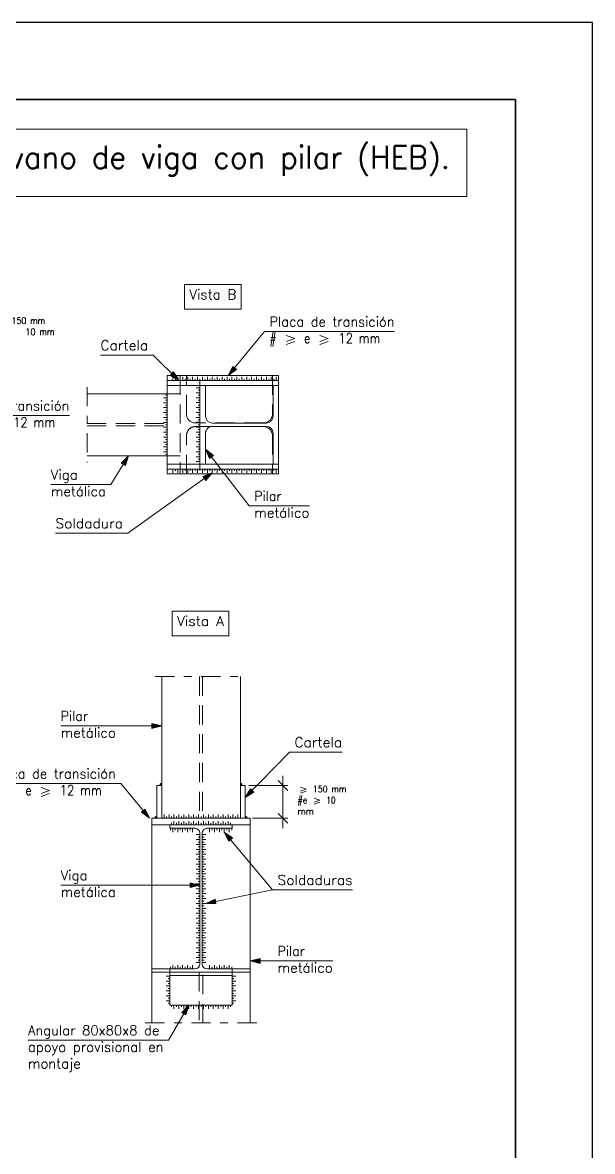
# Model space of a CAD drawing. Header units: inches. Extents: x 72863 to 72995, y 49095 to 49225.
# Drawn here: x 72897.29 to 72904.71, y 49110.05 to 49124.75 of the extents above; entities that cross this region are included whole.
import ezdxf
from ezdxf.enums import TextEntityAlignment as Align

# ---------------------------------------------------------------- set-up
doc = ezdxf.new("R2010")
doc.units = ezdxf.units.IN
doc.linetypes.add('DASHDOT', pattern=[0.5, 0.25, -0.125, 0, -0.125])
doc.linetypes.add('DASHED', pattern=[0.375, 0.25, -0.125])
doc.layers.get('0').update_dxf_attribs({"lineweight": 15})
for name, color, linetype, lineweight in [('0-CYPE0', 1, 'Continuous', 9), ('0-CYPE1', 2, 'Continuous', 9), ('0-CYPE2', 4, 'Continuous', 9), ('CYPECABECERA', 2, 'Continuous', 18)]:
    doc.layers.add(name, color=color, linetype=linetype, lineweight=lineweight)
doc.layers.add('VG', color=7, linetype='Continuous')
doc.styles.add('CYPETXT', font='romans__.ttf', dxfattribs={"height": 0.2})

# ---------------------------------------------------------------- blocks, each defined once
blk = doc.blocks.new('PLANTILLA')
at = {"layer": 'VG'}
for p, q in [((72904.71, 49224.711), (72862.71, 49224.711)), ((72904.71, 49195.011), (72904.71, 49224.711)), ((72864.71, 49223.711), (72903.71, 49223.711)), ((72903.71, 49223.711), (72903.71, 49196.011))]:
    blk.add_line(p, q, dxfattribs=at)
blk.add_lwpolyline([(72903.71, 49199.561), (72903.71, 49223.711), (72864.71, 49223.711), (72864.71, 49196.011), (72885.71, 49196.011), (72885.71, 49199.611)], dxfattribs=at)

msp = doc.modelspace()

# ---------------------------------------------------------------- hatches: boundary and pattern name
at = {"layer": '0-CYPE1'}
h = msp.add_hatch(color=256, dxfattribs=at)
edge = h.paths.add_edge_path()
edge.add_line((72899.1024, 49114.8182), (72899.1024, 49114.8452))
edge.add_arc((72899.1024, 49114.8182), 0.027, 90.00448, 180.00457)
edge.add_line((72899.0754, 49114.8182), (72899.1024, 49114.8182))
h = msp.add_hatch(color=256, dxfattribs=at)
edge = h.paths.add_edge_path()
edge.add_line((72900.1264, 49114.8182), (72900.1534, 49114.8182))
edge.add_arc((72900.1264, 49114.8182), 0.027, 359.99996, 450.00004)
edge.add_line((72900.1264, 49114.8452), (72900.1264, 49114.8182))
h = msp.add_hatch(color=256, dxfattribs=at)
edge = h.paths.add_edge_path()
edge.add_line((72899.0384, 49114.3916), (72899.0384, 49114.4186))
edge.add_arc((72899.0384, 49114.3916), 0.027, 90.00448, 180.00457)
edge.add_line((72899.0114, 49114.3916), (72899.0384, 49114.3916))
h = msp.add_hatch(color=256, dxfattribs=at)
edge = h.paths.add_edge_path()
edge.add_line((72900.1904, 49114.3916), (72900.2174, 49114.3916))
edge.add_arc((72900.1904, 49114.3916), 0.027, 359.99996, 450.00004)
edge.add_line((72900.1904, 49114.4186), (72900.1904, 49114.3916))
at = {"layer": '0-CYPE2'}
for points in [[(72899.2128, 49120.1576), (72899.3264, 49120.0905), (72899.2577, 49120.2032)], [(72900.0268, 49120.2735), (72899.9699, 49120.1545), (72900.0761, 49120.2327)], [(72899.7767, 49119.1146), (72899.6731, 49119.1964), (72899.726, 49119.0755)], [(72898.6297, 49118.9833), (72898.6693, 49119.1092), (72898.5751, 49119.0168)], [(72899.6754, 49118.7899), (72899.7608, 49118.8905), (72899.6381, 49118.8419)], [(72898.9744, 49115.5623), (72899.1024, 49115.5943), (72898.9744, 49115.6263)], [(72900.2568, 49114.7753), (72900.1904, 49114.6613), (72900.3027, 49114.7307)], [(72898.8384, 49114.4698), (72898.9446, 49114.3916), (72898.8877, 49114.5106)], [(72900.0242, 49114.1349), (72899.9176, 49114.2126), (72899.9751, 49114.0939)], [(72899.4713, 49113.4883), (72899.5993, 49113.5203), (72899.4713, 49113.5523)], [(72899.7966, 49113.3392), (72899.6776, 49113.2822), (72899.8094, 49113.2765)], [(72900.3824, 49112.5667), (72900.2544, 49112.5347), (72900.3824, 49112.5027)], [(72899.418, 49111.8328), (72899.4544, 49111.9596), (72899.3626, 49111.8648)]]:
    msp.add_hatch(color=256, dxfattribs=at).paths.add_polyline_path(points)

# ---------------------------------------------------------------- linework, layer by layer
at = {"layer": '0-CYPE0', "linetype": 'DASHED'}
for p, q in [((72899.3446, 49120.1545), (72899.3446, 49118.8745)), ((72899.4256, 49119.6532), (72899.4256, 49120.1545)), ((72900.5435, 49120.1545), (72900.5435, 49119.6532)), ((72899.1739, 49119.9198), (72899.3446, 49119.9198)), ((72898.13, 49119.5296), (72899.1739, 49119.5296)), ((72898.13, 49119.4993), (72899.1739, 49119.4993)), ((72900.4283, 49119.538), (72899.5408, 49119.538)), ((72899.5408, 49119.491), (72900.4283, 49119.491)), ((72899.4256, 49118.8745), (72899.4256, 49119.3758)), ((72900.5435, 49119.3758), (72900.5435, 49118.8745)), ((72899.1739, 49119.1092), (72899.3446, 49119.1092)), ((72899.5931, 49116.2373), (72899.5931, 49114.3916)), ((72899.6358, 49116.2373), (72899.6358, 49114.3916)), ((72899.2091, 49112.4319), (72898.9744, 49112.4319)), ((72900.0198, 49112.4319), (72900.2544, 49112.4319)), ((72899.2091, 49112.3862), (72898.9744, 49112.3862)), ((72899.591, 49112.3862), (72899.591, 49111.7268)), ((72899.6379, 49111.7268), (72899.6379, 49112.3862)), ((72900.0198, 49112.3862), (72900.2544, 49112.3862))]:
    msp.add_line(p, q, dxfattribs=at)
for centre, start, end in [((72899.5408, 49119.6532), 180.00002, 270), ((72900.4283, 49119.6532), 270, 359.99998), ((72899.5408, 49119.3758), 89.99998, 180.00002), ((72900.4283, 49119.3758), 0, 89.99998)]:
    msp.add_arc(centre, 0.1152, start, end, dxfattribs=at)
at = {"layer": '0-CYPE1'}
for p, q in [((72900.4413, 49120.73), (72899.9699, 49120.1545)), ((72900.4413, 49120.73), (72902.1335, 49120.73)), ((72900.7223, 49120.6772), (72900.8337, 49120.6388)), ((72900.7223, 49120.6004), (72900.8337, 49120.6388)), ((72901.1601, 49120.6772), (72901.2714, 49120.6388)), ((72901.1601, 49120.6004), (72901.2714, 49120.6388)), ((72900.7223, 49120.562), (72900.8337, 49120.6004)), ((72901.1601, 49120.562), (72901.2714, 49120.6004)), ((72898.3057, 49120.4224), (72898.9899, 49120.4224)), ((72898.9899, 49120.4224), (72899.3264, 49120.0905)), ((72899.2488, 49120.1385), (72899.2488, 49120.0905)), ((72899.2808, 49120.1145), (72899.2808, 49120.0905)), ((72899.3128, 49120.1385), (72899.3128, 49120.0905)), ((72899.3448, 49120.1145), (72899.3448, 49120.0905)), ((72899.3768, 49120.1385), (72899.3768, 49120.0905)), ((72899.4088, 49120.1145), (72899.4088, 49120.0905)), ((72899.4408, 49120.1385), (72899.4408, 49120.0905)), ((72899.4728, 49120.1145), (72899.4728, 49120.0905)), ((72899.5048, 49120.1385), (72899.5048, 49120.0905)), ((72899.5368, 49120.1145), (72899.5368, 49120.0905)), ((72899.5688, 49120.1385), (72899.5688, 49120.0905)), ((72899.6008, 49120.1145), (72899.6008, 49120.0905)), ((72899.6328, 49120.1385), (72899.6328, 49120.0905)), ((72899.6648, 49120.1145), (72899.6648, 49120.0905)), ((72899.6968, 49120.1385), (72899.6968, 49120.0905)), ((72899.7288, 49120.1145), (72899.7288, 49120.0905)), ((72899.7608, 49120.1385), (72899.7608, 49120.0905)), ((72899.7928, 49120.1145), (72899.7928, 49120.0905)), ((72899.8248, 49120.1385), (72899.8248, 49120.0905)), ((72899.8568, 49120.1145), (72899.8568, 49120.0905)), ((72899.8888, 49120.1385), (72899.8888, 49120.0905)), ((72899.9208, 49120.1145), (72899.9208, 49120.0905)), ((72899.9528, 49120.1385), (72899.9528, 49120.0905)), ((72899.9848, 49120.1145), (72899.9848, 49120.0905)), ((72900.0168, 49120.1385), (72900.0168, 49120.0905)), ((72900.0488, 49120.1145), (72900.0488, 49120.0905)), ((72900.0808, 49120.1385), (72900.0808, 49120.0905)), ((72900.1128, 49120.1145), (72900.1128, 49120.0905)), ((72900.1448, 49120.1385), (72900.1448, 49120.0905)), ((72900.1768, 49120.1145), (72900.1768, 49120.0905)), ((72900.2088, 49120.1385), (72900.2088, 49120.0905)), ((72900.2408, 49120.1145), (72900.2408, 49120.0905)), ((72900.2728, 49120.1385), (72900.2728, 49120.0905)), ((72900.3048, 49120.1145), (72900.3048, 49120.0905)), ((72900.3368, 49120.1385), (72900.3368, 49120.0905)), ((72900.3688, 49120.1145), (72900.3688, 49120.0905)), ((72900.4008, 49120.1385), (72900.4008, 49120.0905)), ((72900.4328, 49120.1145), (72900.4328, 49120.0905)), ((72900.4648, 49120.1385), (72900.4648, 49120.0905)), ((72900.4968, 49120.1145), (72900.4968, 49120.0905)), ((72900.5288, 49120.1385), (72900.5288, 49120.0905)), ((72900.5608, 49120.1145), (72900.5608, 49120.0905)), ((72900.5928, 49120.1385), (72900.5928, 49120.0905)), ((72899.1499, 49119.8985), (72899.1739, 49119.8985)), ((72899.5526, 49119.9955), (72899.6006, 49119.9955)), ((72899.5526, 49119.9315), (72899.6006, 49119.9315)), ((72899.5766, 49119.9635), (72899.6006, 49119.9635)), ((72899.5766, 49119.8995), (72899.6006, 49119.8995)), ((72899.1259, 49119.8665), (72899.1739, 49119.8665)), ((72899.1259, 49119.8025), (72899.1739, 49119.8025)), ((72899.1499, 49119.8345), (72899.1739, 49119.8345)), ((72899.1499, 49119.7705), (72899.1739, 49119.7705)), ((72899.5526, 49119.8675), (72899.6006, 49119.8675)), ((72899.5526, 49119.8035), (72899.6006, 49119.8035)), ((72899.5766, 49119.8355), (72899.6006, 49119.8355)), ((72899.5766, 49119.7715), (72899.6006, 49119.7715)), ((72896.208, 49119.635), (72897.9002, 49119.635)), ((72899.1259, 49119.7385), (72899.1739, 49119.7385)), ((72899.1259, 49119.6745), (72899.1739, 49119.6745)), ((72899.1259, 49119.6105), (72899.1739, 49119.6105)), ((72899.1499, 49119.7065), (72899.1739, 49119.7065)), ((72899.1499, 49119.6425), (72899.1739, 49119.6425)), ((72899.5526, 49119.7395), (72899.6006, 49119.7395)), ((72899.5526, 49119.6755), (72899.6006, 49119.6755)), ((72899.5526, 49119.6115), (72899.6006, 49119.6115)), ((72899.5766, 49119.7075), (72899.6006, 49119.7075)), ((72899.5766, 49119.6435), (72899.6006, 49119.6435)), ((72899.1259, 49119.5465), (72899.1739, 49119.5465)), ((72899.1259, 49119.4825), (72899.1739, 49119.4825)), ((72899.1499, 49119.5785), (72899.1739, 49119.5785)), ((72899.1499, 49119.5145), (72899.1739, 49119.5145)), ((72899.5526, 49119.5475), (72899.6006, 49119.5475)), ((72899.5526, 49119.4835), (72899.6006, 49119.4835)), ((72899.5766, 49119.5795), (72899.6006, 49119.5795)), ((72899.5766, 49119.5155), (72899.6006, 49119.5155)), ((72899.1259, 49119.4185), (72899.1739, 49119.4185)), ((72899.1259, 49119.3545), (72899.1739, 49119.3545)), ((72899.1499, 49119.4505), (72899.1739, 49119.4505)), ((72899.1499, 49119.3865), (72899.1739, 49119.3865)), ((72899.1499, 49119.3225), (72899.1739, 49119.3225)), ((72899.5526, 49119.4195), (72899.6006, 49119.4195)), ((72899.5526, 49119.3555), (72899.6006, 49119.3555)), ((72899.5766, 49119.4515), (72899.6006, 49119.4515)), ((72899.5766, 49119.3875), (72899.6006, 49119.3875)), ((72899.5766, 49119.3235), (72899.6006, 49119.3235)), ((72899.1259, 49119.2905), (72899.1739, 49119.2905)), ((72899.1259, 49119.2265), (72899.1739, 49119.2265)), ((72899.1259, 49119.1625), (72899.1739, 49119.1625)), ((72899.1499, 49119.2585), (72899.1739, 49119.2585)), ((72899.1499, 49119.1945), (72899.1739, 49119.1945)), ((72899.5526, 49119.2915), (72899.6006, 49119.2915)), ((72899.5526, 49119.2275), (72899.6006, 49119.2275)), ((72899.5526, 49119.1635), (72899.6006, 49119.1635)), ((72899.5766, 49119.2595), (72899.6006, 49119.2595)), ((72899.5766, 49119.1955), (72899.6006, 49119.1955)), ((72899.6731, 49119.1964), (72900.2431, 49118.4586)), ((72898.6693, 49119.1092), (72898.441, 49118.7366)), ((72899.1499, 49119.1305), (72899.1739, 49119.1305)), ((72899.5526, 49119.0995), (72899.6006, 49119.0995)), ((72899.5526, 49119.0355), (72899.6006, 49119.0355)), ((72899.5766, 49119.1315), (72899.6006, 49119.1315)), ((72899.5766, 49119.0675), (72899.6006, 49119.0675)), ((72898.6623, 49118.1027), (72899.7608, 49118.8905)), ((72899.2488, 49118.8905), (72899.2488, 49118.9385)), ((72899.2808, 49118.9145), (72899.2808, 49118.9385)), ((72899.3128, 49118.8905), (72899.3128, 49118.9385)), ((72899.3448, 49118.9145), (72899.3448, 49118.9385)), ((72899.3768, 49118.8905), (72899.3768, 49118.9385)), ((72899.4088, 49118.9145), (72899.4088, 49118.9385)), ((72899.4408, 49118.8905), (72899.4408, 49118.9385)), ((72899.4728, 49118.9145), (72899.4728, 49118.9385)), ((72899.5048, 49118.8905), (72899.5048, 49118.9385)), ((72899.5368, 49118.9145), (72899.5368, 49118.9385)), ((72899.5688, 49118.8905), (72899.5688, 49118.9385)), ((72899.6008, 49118.9145), (72899.6008, 49118.9385)), ((72899.6328, 49118.8905), (72899.6328, 49118.9385)), ((72899.6648, 49118.9145), (72899.6648, 49118.9385)), ((72899.6968, 49118.8905), (72899.6968, 49118.9385)), ((72899.7288, 49118.9145), (72899.7288, 49118.9385)), ((72899.7608, 49118.8905), (72899.7608, 49118.9385)), ((72899.7928, 49118.9145), (72899.7928, 49118.9385)), ((72899.8248, 49118.8905), (72899.8248, 49118.9385)), ((72899.8568, 49118.9145), (72899.8568, 49118.9385)), ((72899.8888, 49118.8905), (72899.8888, 49118.9385)), ((72899.9208, 49118.9145), (72899.9208, 49118.9385)), ((72899.9528, 49118.8905), (72899.9528, 49118.9385)), ((72899.9848, 49118.9145), (72899.9848, 49118.9385)), ((72900.0168, 49118.8905), (72900.0168, 49118.9385)), ((72900.0488, 49118.9145), (72900.0488, 49118.9385)), ((72900.0808, 49118.8905), (72900.0808, 49118.9385)), ((72900.1128, 49118.9145), (72900.1128, 49118.9385)), ((72900.1448, 49118.8905), (72900.1448, 49118.9385)), ((72900.1768, 49118.9145), (72900.1768, 49118.9385)), ((72900.2088, 49118.8905), (72900.2088, 49118.9385)), ((72900.2408, 49118.9145), (72900.2408, 49118.9385)), ((72900.2728, 49118.8905), (72900.2728, 49118.9385)), ((72900.3048, 49118.9145), (72900.3048, 49118.9385)), ((72900.3368, 49118.8905), (72900.3368, 49118.9385)), ((72900.3688, 49118.9145), (72900.3688, 49118.9385)), ((72900.4008, 49118.8905), (72900.4008, 49118.9385)), ((72900.4328, 49118.9145), (72900.4328, 49118.9385)), ((72900.4648, 49118.8905), (72900.4648, 49118.9385)), ((72900.4968, 49118.9145), (72900.4968, 49118.9385)), ((72900.5288, 49118.8905), (72900.5288, 49118.9385)), ((72900.5608, 49118.9145), (72900.5608, 49118.9385)), ((72900.5928, 49118.8905), (72900.5928, 49118.9385)), ((72897.6589, 49118.7366), (72898.441, 49118.7366)), ((72900.2431, 49118.4586), (72901.0251, 49118.4586)), ((72897.719, 49118.1027), (72898.6623, 49118.1027)), ((72897.7875, 49115.5943), (72898.5696, 49115.5943)), ((72898.5696, 49115.5943), (72899.1024, 49115.5943)), ((72900.7673, 49115.2536), (72900.1904, 49114.6613)), ((72900.7673, 49115.2536), (72901.4515, 49115.2536)), ((72900.6813, 49114.7542), (72900.6813, 49114.9462)), ((72896.8774, 49114.845), (72898.5696, 49114.845)), ((72897.5321, 49114.7922), (72897.6435, 49114.7538)), ((72897.5321, 49114.7154), (72897.6435, 49114.7538)), ((72898.5696, 49114.845), (72898.9446, 49114.3916)), ((72899.0754, 49114.8182), (72899.1024, 49114.8182)), ((72899.1024, 49114.8182), (72899.1024, 49114.8452)), ((72900.1264, 49114.8452), (72900.1264, 49114.8182)), ((72900.1264, 49114.8182), (72900.1534, 49114.8182)), ((72900.235, 49114.8182), (72900.7453, 49114.8182)), ((72900.6173, 49114.8822), (72900.7453, 49114.7542)), ((72900.6813, 49114.3916), (72900.6813, 49114.8182)), ((72900.9084, 49114.7958), (72900.9827, 49114.7702)), ((72900.9084, 49114.7446), (72900.9827, 49114.7702)), ((72897.5321, 49114.677), (72897.6435, 49114.7154)), ((72900.9084, 49114.719), (72900.9827, 49114.7446)), ((72901.0876, 49114.6518), (72901.1619, 49114.6262)), ((72901.0876, 49114.6006), (72901.1619, 49114.6262)), ((72901.0876, 49114.575), (72901.1619, 49114.6006)), ((72899.0114, 49114.3916), (72899.0384, 49114.3916)), ((72899.0384, 49114.3916), (72899.0384, 49114.4186)), ((72899.1344, 49114.4396), (72899.1344, 49114.3916)), ((72899.1664, 49114.4156), (72899.1664, 49114.3916)), ((72899.1984, 49114.4396), (72899.1984, 49114.3916)), ((72899.2304, 49114.4156), (72899.2304, 49114.3916)), ((72899.2304, 49114.3302), (72899.2304, 49114.3062)), ((72899.2624, 49114.4396), (72899.2624, 49114.3916)), ((72899.2624, 49114.3542), (72899.2624, 49114.3062)), ((72899.2944, 49114.4156), (72899.2944, 49114.3916)), ((72899.2944, 49114.3302), (72899.2944, 49114.3062)), ((72899.3264, 49114.4396), (72899.3264, 49114.3916)), ((72899.3264, 49114.3542), (72899.3264, 49114.3062)), ((72899.3584, 49114.4156), (72899.3584, 49114.3916)), ((72899.3584, 49114.3302), (72899.3584, 49114.3062)), ((72899.3904, 49114.4396), (72899.3904, 49114.3916)), ((72899.3904, 49114.3542), (72899.3904, 49114.3062)), ((72899.4224, 49114.4156), (72899.4224, 49114.3916)), ((72899.4224, 49114.3302), (72899.4224, 49114.3062)), ((72899.4544, 49114.4396), (72899.4544, 49114.3916)), ((72899.4544, 49114.3542), (72899.4544, 49114.3062)), ((72899.4864, 49114.4156), (72899.4864, 49114.3916)), ((72899.4864, 49114.3302), (72899.4864, 49114.3062)), ((72899.5184, 49114.4396), (72899.5184, 49114.3916)), ((72899.5184, 49114.3542), (72899.5184, 49114.3062)), ((72899.5504, 49114.4156), (72899.5504, 49114.3916)), ((72899.5504, 49114.3302), (72899.5504, 49114.3062)), ((72899.5824, 49114.4396), (72899.5824, 49114.3916)), ((72899.5824, 49114.3542), (72899.5824, 49114.3062)), ((72899.6144, 49114.4156), (72899.6144, 49114.3916)), ((72899.6144, 49114.3302), (72899.6144, 49114.3062)), ((72899.6464, 49114.4396), (72899.6464, 49114.3916)), ((72899.6464, 49114.3542), (72899.6464, 49114.3062)), ((72899.6784, 49114.4156), (72899.6784, 49114.3916)), ((72899.6784, 49114.3302), (72899.6784, 49114.3062)), ((72899.7104, 49114.4396), (72899.7104, 49114.3916)), ((72899.7104, 49114.3542), (72899.7104, 49114.3062)), ((72899.7424, 49114.4156), (72899.7424, 49114.3916)), ((72899.7424, 49114.3302), (72899.7424, 49114.3062)), ((72899.7744, 49114.4396), (72899.7744, 49114.3916)), ((72899.7744, 49114.3542), (72899.7744, 49114.3062)), ((72899.8064, 49114.4156), (72899.8064, 49114.3916)), ((72899.8064, 49114.3302), (72899.8064, 49114.3062)), ((72899.8384, 49114.4396), (72899.8384, 49114.3916)), ((72899.8384, 49114.3542), (72899.8384, 49114.3062)), ((72899.8704, 49114.4156), (72899.8704, 49114.3916)), ((72899.8704, 49114.3302), (72899.8704, 49114.3062)), ((72899.9024, 49114.4396), (72899.9024, 49114.3916)), ((72899.9024, 49114.3542), (72899.9024, 49114.3062)), ((72899.9344, 49114.4156), (72899.9344, 49114.3916)), ((72899.9344, 49114.3302), (72899.9344, 49114.3062)), ((72899.9664, 49114.4396), (72899.9664, 49114.3916)), ((72899.9664, 49114.3542), (72899.9664, 49114.3062)), ((72899.9984, 49114.4156), (72899.9984, 49114.3916)), ((72899.9984, 49114.3302), (72899.9984, 49114.3062)), ((72900.0304, 49114.4396), (72900.0304, 49114.3916)), ((72900.0624, 49114.4156), (72900.0624, 49114.3916)), ((72900.0944, 49114.4396), (72900.0944, 49114.3916)), ((72900.1904, 49114.4186), (72900.1904, 49114.3916)), ((72900.1904, 49114.3916), (72900.2174, 49114.3916)), ((72900.2845, 49114.3916), (72900.7453, 49114.3916)), ((72900.6173, 49114.4556), (72900.7453, 49114.3276)), ((72900.6813, 49114.4556), (72900.6813, 49114.2636)), ((72899.2153, 49114.2366), (72899.2153, 49114.2606)), ((72899.2473, 49114.2126), (72899.2473, 49114.2606)), ((72899.2793, 49114.2366), (72899.2793, 49114.2606)), ((72899.3113, 49114.2126), (72899.3113, 49114.2606)), ((72899.3433, 49114.2366), (72899.3433, 49114.2606)), ((72899.3753, 49114.2126), (72899.3753, 49114.2606)), ((72899.4073, 49114.2366), (72899.4073, 49114.2606)), ((72899.4393, 49114.2126), (72899.4393, 49114.2606)), ((72899.4713, 49114.2366), (72899.4713, 49114.2606)), ((72899.5033, 49114.2126), (72899.5033, 49114.2606)), ((72899.5513, 49114.1782), (72899.5993, 49114.1782)), ((72899.6776, 49114.1782), (72899.6296, 49114.1782)), ((72899.7256, 49114.2126), (72899.7256, 49114.2606)), ((72899.7576, 49114.2366), (72899.7576, 49114.2606)), ((72899.7896, 49114.2126), (72899.7896, 49114.2606)), ((72899.8216, 49114.2366), (72899.8216, 49114.2606)), ((72899.8536, 49114.2126), (72899.8536, 49114.2606)), ((72899.8856, 49114.2366), (72899.8856, 49114.2606)), ((72899.9176, 49114.2126), (72899.9176, 49114.2606)), ((72900.547, 49113.4597), (72899.9176, 49114.2126)), ((72899.9496, 49114.2366), (72899.9496, 49114.2606)), ((72899.9816, 49114.2126), (72899.9816, 49114.2606)), ((72900.0136, 49114.2366), (72900.0136, 49114.2606)), ((72899.5513, 49114.1142), (72899.5993, 49114.1142)), ((72899.5513, 49114.0502), (72899.5993, 49114.0502)), ((72899.5753, 49114.1462), (72899.5993, 49114.1462)), ((72899.5753, 49114.0822), (72899.5993, 49114.0822)), ((72899.5753, 49114.0182), (72899.5993, 49114.0182)), ((72899.6536, 49114.1462), (72899.6296, 49114.1462)), ((72899.6776, 49114.1142), (72899.6296, 49114.1142)), ((72899.6536, 49114.0822), (72899.6296, 49114.0822)), ((72899.6776, 49114.0502), (72899.6296, 49114.0502)), ((72899.6536, 49114.0182), (72899.6296, 49114.0182)), ((72899.5513, 49113.9862), (72899.5993, 49113.9862)), ((72899.5513, 49113.9222), (72899.5993, 49113.9222)), ((72899.5753, 49113.9542), (72899.5993, 49113.9542)), ((72899.5753, 49113.8902), (72899.5993, 49113.8902)), ((72899.6776, 49113.9862), (72899.6296, 49113.9862)), ((72899.6536, 49113.9542), (72899.6296, 49113.9542)), ((72899.6776, 49113.9222), (72899.6296, 49113.9222)), ((72899.6536, 49113.8902), (72899.6296, 49113.8902)), ((72899.5513, 49113.8582), (72899.5993, 49113.8582)), ((72899.5513, 49113.7942), (72899.5993, 49113.7942)), ((72899.5513, 49113.7302), (72899.5993, 49113.7302)), ((72899.5753, 49113.8262), (72899.5993, 49113.8262)), ((72899.5753, 49113.7622), (72899.5993, 49113.7622)), ((72899.6776, 49113.8582), (72899.6296, 49113.8582)), ((72899.6536, 49113.8262), (72899.6296, 49113.8262)), ((72899.6776, 49113.7942), (72899.6296, 49113.7942)), ((72899.6536, 49113.7622), (72899.6296, 49113.7622)), ((72899.6776, 49113.7302), (72899.6296, 49113.7302)), ((72899.5513, 49113.6662), (72899.5993, 49113.6662)), ((72899.5513, 49113.6022), (72899.5993, 49113.6022)), ((72899.5753, 49113.6982), (72899.5993, 49113.6982)), ((72899.5753, 49113.6342), (72899.5993, 49113.6342)), ((72899.6536, 49113.6982), (72899.6296, 49113.6982)), ((72899.6776, 49113.6662), (72899.6296, 49113.6662)), ((72899.6536, 49113.6342), (72899.6296, 49113.6342)), ((72899.6776, 49113.6022), (72899.6296, 49113.6022)), ((72897.7875, 49113.5203), (72898.5696, 49113.5203)), ((72898.5696, 49113.5203), (72899.5993, 49113.5203)), ((72899.5513, 49113.5382), (72899.5993, 49113.5382)), ((72899.5513, 49113.4742), (72899.5993, 49113.4742)), ((72899.5753, 49113.5702), (72899.5993, 49113.5702)), ((72899.5753, 49113.5062), (72899.5993, 49113.5062)), ((72899.5753, 49113.4422), (72899.5993, 49113.4422)), ((72899.6536, 49113.5702), (72899.6296, 49113.5702)), ((72899.6776, 49113.5382), (72899.6296, 49113.5382)), ((72899.6536, 49113.5062), (72899.6296, 49113.5062)), ((72899.6776, 49113.4742), (72899.6296, 49113.4742)), ((72899.6536, 49113.4422), (72899.6296, 49113.4422)), ((72899.6776, 49113.2822), (72900.547, 49113.4597)), ((72900.547, 49113.4597), (72901.5864, 49113.4597)), ((72899.5513, 49113.4102), (72899.5993, 49113.4102)), ((72899.5513, 49113.3462), (72899.5993, 49113.3462)), ((72899.5513, 49113.2822), (72899.5993, 49113.2822)), ((72899.5753, 49113.3782), (72899.5993, 49113.3782)), ((72899.5753, 49113.3142), (72899.5993, 49113.3142)), ((72899.6776, 49113.4102), (72899.6296, 49113.4102)), ((72899.6536, 49113.3782), (72899.6296, 49113.3782)), ((72899.6776, 49113.3462), (72899.6296, 49113.3462)), ((72899.6536, 49113.3142), (72899.6296, 49113.3142)), ((72899.6776, 49113.2822), (72899.6296, 49113.2822)), ((72899.5513, 49113.2182), (72899.5993, 49113.2182)), ((72899.5513, 49113.1542), (72899.5993, 49113.1542)), ((72899.5753, 49113.2502), (72899.5993, 49113.2502)), ((72899.5753, 49113.1862), (72899.5993, 49113.1862)), ((72899.6536, 49113.2502), (72899.6296, 49113.2502)), ((72899.6776, 49113.2182), (72899.6296, 49113.2182)), ((72899.6536, 49113.1862), (72899.6296, 49113.1862)), ((72899.6776, 49113.1542), (72899.6296, 49113.1542)), ((72899.5513, 49113.0902), (72899.5993, 49113.0902)), ((72899.5513, 49113.0262), (72899.5993, 49113.0262)), ((72899.5753, 49113.1222), (72899.5993, 49113.1222)), ((72899.5753, 49113.0582), (72899.5993, 49113.0582)), ((72899.5753, 49112.9942), (72899.5993, 49112.9942)), ((72899.6536, 49113.1222), (72899.6296, 49113.1222)), ((72899.6776, 49113.0902), (72899.6296, 49113.0902)), ((72899.6536, 49113.0582), (72899.6296, 49113.0582)), ((72899.6776, 49113.0262), (72899.6296, 49113.0262)), ((72899.6536, 49112.9942), (72899.6296, 49112.9942)), ((72899.5513, 49112.9622), (72899.5993, 49112.9622)), ((72899.5513, 49112.8982), (72899.5993, 49112.8982)), ((72899.5753, 49112.9302), (72899.5993, 49112.9302)), ((72899.5753, 49112.8662), (72899.5993, 49112.8662)), ((72899.6776, 49112.9622), (72899.6296, 49112.9622)), ((72899.6536, 49112.9302), (72899.6296, 49112.9302)), ((72899.6776, 49112.8982), (72899.6296, 49112.8982)), ((72899.6536, 49112.8662), (72899.6296, 49112.8662)), ((72899.5513, 49112.8342), (72899.5993, 49112.8342)), ((72899.5513, 49112.7702), (72899.5993, 49112.7702)), ((72899.5513, 49112.7062), (72899.5993, 49112.7062)), ((72899.5753, 49112.8022), (72899.5993, 49112.8022)), ((72899.5753, 49112.7382), (72899.5993, 49112.7382)), ((72899.6776, 49112.8342), (72899.6296, 49112.8342)), ((72899.6536, 49112.8022), (72899.6296, 49112.8022)), ((72899.6776, 49112.7702), (72899.6296, 49112.7702)), ((72899.6536, 49112.7382), (72899.6296, 49112.7382)), ((72899.6776, 49112.7062), (72899.6296, 49112.7062)), ((72899.5513, 49112.6422), (72899.5993, 49112.6422)), ((72899.5513, 49112.5782), (72899.5993, 49112.5782)), ((72899.5753, 49112.6742), (72899.5993, 49112.6742)), ((72899.5753, 49112.6102), (72899.5993, 49112.6102)), ((72899.6536, 49112.6742), (72899.6296, 49112.6742)), ((72899.6776, 49112.6422), (72899.6296, 49112.6422)), ((72899.6536, 49112.6102), (72899.6296, 49112.6102)), ((72899.6776, 49112.5782), (72899.6296, 49112.5782)), ((72899.2153, 49112.4559), (72899.2153, 49112.4319)), ((72899.2473, 49112.4799), (72899.2473, 49112.4319)), ((72899.2793, 49112.4559), (72899.2793, 49112.4319)), ((72899.3113, 49112.4799), (72899.3113, 49112.4319)), ((72899.3433, 49112.4559), (72899.3433, 49112.4319)), ((72899.3753, 49112.4799), (72899.3753, 49112.4319)), ((72899.4073, 49112.4559), (72899.4073, 49112.4319)), ((72899.4393, 49112.4799), (72899.4393, 49112.4319)), ((72899.4713, 49112.4559), (72899.4713, 49112.4319)), ((72899.5033, 49112.4799), (72899.5033, 49112.4319)), ((72899.5513, 49112.5142), (72899.5993, 49112.5142)), ((72899.5753, 49112.5462), (72899.5993, 49112.5462)), ((72899.6536, 49112.5462), (72899.6296, 49112.5462)), ((72899.6776, 49112.5142), (72899.6296, 49112.5142)), ((72899.7256, 49112.4799), (72899.7256, 49112.4319)), ((72899.7576, 49112.4559), (72899.7576, 49112.4319)), ((72899.7896, 49112.4799), (72899.7896, 49112.4319)), ((72899.8216, 49112.4559), (72899.8216, 49112.4319)), ((72899.8536, 49112.4799), (72899.8536, 49112.4319)), ((72899.8856, 49112.4559), (72899.8856, 49112.4319)), ((72899.9176, 49112.4799), (72899.9176, 49112.4319)), ((72899.9496, 49112.4559), (72899.9496, 49112.4319)), ((72899.9816, 49112.4799), (72899.9816, 49112.4319)), ((72900.0136, 49112.4559), (72900.0136, 49112.4319)), ((72900.547, 49112.5347), (72900.2544, 49112.5347)), ((72900.547, 49112.5347), (72901.3291, 49112.5347)), ((72899.1611, 49112.3359), (72899.2091, 49112.3359)), ((72899.1611, 49112.2719), (72899.2091, 49112.2719)), ((72899.1851, 49112.3039), (72899.2091, 49112.3039)), ((72900.0678, 49112.3359), (72900.0198, 49112.3359)), ((72900.0438, 49112.3039), (72900.0198, 49112.3039)), ((72900.0678, 49112.2719), (72900.0198, 49112.2719)), ((72899.1611, 49112.2079), (72899.2091, 49112.2079)), ((72899.1611, 49112.1439), (72899.2091, 49112.1439)), ((72899.1851, 49112.2399), (72899.2091, 49112.2399)), ((72899.1851, 49112.1759), (72899.2091, 49112.1759)), ((72899.1851, 49112.1119), (72899.2091, 49112.1119)), ((72900.0438, 49112.2399), (72900.0198, 49112.2399)), ((72900.0678, 49112.2079), (72900.0198, 49112.2079)), ((72900.0438, 49112.1759), (72900.0198, 49112.1759)), ((72900.0678, 49112.1439), (72900.0198, 49112.1439)), ((72900.0438, 49112.1119), (72900.0198, 49112.1119)), ((72899.1611, 49112.0799), (72899.2091, 49112.0799)), ((72899.1611, 49112.0159), (72899.2091, 49112.0159)), ((72899.1851, 49112.0479), (72899.2091, 49112.0479)), ((72899.1851, 49111.9839), (72899.2091, 49111.9839)), ((72899.1898, 49111.5024), (72899.4544, 49111.9596)), ((72899.2304, 49111.9356), (72899.2304, 49111.9596)), ((72899.2624, 49111.9116), (72899.2624, 49111.9596)), ((72899.2944, 49111.9356), (72899.2944, 49111.9596)), ((72899.3264, 49111.9116), (72899.3264, 49111.9596)), ((72899.3584, 49111.9356), (72899.3584, 49111.9596)), ((72899.3904, 49111.9116), (72899.3904, 49111.9596)), ((72899.4224, 49111.9356), (72899.4224, 49111.9596)), ((72899.4544, 49111.9116), (72899.4544, 49111.9596)), ((72899.4864, 49111.9356), (72899.4864, 49111.9596)), ((72899.5184, 49111.9116), (72899.5184, 49111.9596)), ((72899.5504, 49111.9356), (72899.5504, 49111.9596)), ((72899.5824, 49111.9116), (72899.5824, 49111.9596)), ((72899.6144, 49111.9356), (72899.6144, 49111.9596)), ((72899.6464, 49111.9116), (72899.6464, 49111.9596)), ((72899.6784, 49111.9356), (72899.6784, 49111.9596)), ((72899.7104, 49111.9116), (72899.7104, 49111.9596)), ((72899.7424, 49111.9356), (72899.7424, 49111.9596)), ((72899.7744, 49111.9116), (72899.7744, 49111.9596)), ((72899.8064, 49111.9356), (72899.8064, 49111.9596)), ((72899.8384, 49111.9116), (72899.8384, 49111.9596)), ((72899.8704, 49111.9356), (72899.8704, 49111.9596)), ((72899.9024, 49111.9116), (72899.9024, 49111.9596)), ((72899.9344, 49111.9356), (72899.9344, 49111.9596)), ((72899.9664, 49111.9116), (72899.9664, 49111.9596)), ((72899.9984, 49111.9356), (72899.9984, 49111.9596)), ((72900.0678, 49112.0799), (72900.0198, 49112.0799)), ((72900.0438, 49112.0479), (72900.0198, 49112.0479)), ((72900.0678, 49112.0159), (72900.0198, 49112.0159)), ((72900.0438, 49111.9839), (72900.0198, 49111.9839)), ((72897.3613, 49111.5024), (72899.1898, 49111.5024))]:
    msp.add_line(p, q, dxfattribs=at)
at = {"layer": '0-CYPE1', "linetype": 'DASHDOT'}
for p, q in [((72898.13, 49120.0052), (72898.13, 49119.0238)), ((72899.0171, 49116.2373), (72900.2118, 49116.2373)), ((72898.8891, 49111.7268), (72900.3398, 49111.7268))]:
    msp.add_line(p, q, dxfattribs=at)
at = {"layer": '0-CYPE1'}
for points in [[(72899.3993, 49121.3398), (72899.3993, 49121.0198), (72900.1378, 49121.0198), (72900.1378, 49121.3398), (72899.3993, 49121.3398)], [(72899.2382, 49117.0873), (72899.2382, 49116.7673), (72899.9767, 49116.7673), (72899.9767, 49117.0873), (72899.2382, 49117.0873)]]:
    msp.add_lwpolyline(points, close=True, dxfattribs=at)
for centre, start, end in [((72899.1024, 49114.8182), 90.00448, 180.00457), ((72900.1264, 49114.8182), 359.99996, 90.00004), ((72899.0384, 49114.3916), 90.00448, 180.00457), ((72900.1904, 49114.3916), 359.99996, 90.00004)]:
    msp.add_arc(centre, 0.027, start, end, dxfattribs=at)
at = {"layer": '0-CYPE2'}
for p, q in [((72899.1739, 49118.8745), (72899.1739, 49120.1545)), ((72900.6246, 49120.1545), (72899.1739, 49120.1545)), ((72899.1739, 49120.0905), (72900.6246, 49120.0905)), ((72899.6006, 49120.0905), (72899.6006, 49118.9385)), ((72900.6246, 49118.8745), (72900.6246, 49120.1545)), ((72899.1739, 49119.9198), (72898.13, 49119.9198)), ((72899.1739, 49120.0265), (72900.6246, 49120.0265)), ((72899.6731, 49119.6254), (72899.6731, 49120.0265)), ((72900.552, 49120.0265), (72900.552, 49119.6254)), ((72900.4624, 49119.5358), (72899.7627, 49119.5358)), ((72899.7627, 49119.4932), (72900.4624, 49119.4932)), ((72899.6731, 49119.0025), (72899.6731, 49119.4036)), ((72900.552, 49119.4036), (72900.552, 49119.0025)), ((72899.1739, 49119.1092), (72898.13, 49119.1092)), ((72899.1739, 49119.0025), (72900.6246, 49119.0025)), ((72899.1739, 49118.9385), (72900.6246, 49118.9385)), ((72900.6246, 49118.8745), (72899.1739, 49118.8745)), ((72899.6006, 49119.0025), (72899.6731, 49119.0025)), ((72900.552, 49119.0025), (72900.6246, 49119.0025)), ((72899.1024, 49116.2373), (72899.1024, 49114.3916)), ((72900.1264, 49116.2373), (72900.1264, 49114.3916)), ((72899.0384, 49114.8182), (72899.1024, 49114.8182)), ((72899.0384, 49114.8182), (72899.0384, 49114.3916)), ((72900.1264, 49114.8182), (72900.1904, 49114.8182)), ((72900.1904, 49114.8182), (72900.1904, 49114.3916)), ((72898.9744, 49114.3062), (72898.9744, 49114.3916)), ((72900.2544, 49114.3916), (72898.9744, 49114.3916)), ((72899.6066, 49114.3916), (72899.6066, 49114.3916)), ((72899.6066, 49114.3916), (72899.6066, 49114.3916)), ((72900.2544, 49114.3062), (72900.2544, 49114.3916)), ((72898.9744, 49114.3062), (72900.2544, 49114.3062)), ((72898.9744, 49114.3062), (72898.9744, 49111.7268)), ((72899.2091, 49114.3062), (72899.2091, 49114.2606)), ((72899.2091, 49114.2606), (72899.5353, 49114.2606)), ((72899.5993, 49114.1966), (72899.5993, 49112.4959)), ((72899.6296, 49112.4959), (72899.6296, 49114.1966)), ((72900.2544, 49114.3062), (72900.2544, 49111.7268)), ((72899.5353, 49112.4319), (72899.2091, 49112.4319)), ((72899.2091, 49112.4319), (72899.2091, 49111.9596)), ((72900.0198, 49112.4319), (72899.6936, 49112.4319)), ((72900.0198, 49112.4319), (72900.0198, 49111.9596)), ((72899.2091, 49112.3862), (72900.0198, 49112.3862)), ((72899.2091, 49112.3436), (72900.0198, 49112.3436)), ((72899.2091, 49111.9596), (72900.0198, 49111.9596)), ((72899.6386, 49111.9596), (72899.6386, 49111.9596))]:
    msp.add_line(p, q, dxfattribs=at)
for points in [[(72899.2128, 49120.1576), (72899.3264, 49120.0905), (72899.2577, 49120.2032)], [(72900.0268, 49120.2735), (72899.9699, 49120.1545), (72900.0761, 49120.2327)], [(72899.7767, 49119.1146), (72899.6731, 49119.1964), (72899.726, 49119.0755)], [(72898.6297, 49118.9833), (72898.6693, 49119.1092), (72898.5751, 49119.0168)], [(72899.6754, 49118.7899), (72899.7608, 49118.8905), (72899.6381, 49118.8419)], [(72898.9744, 49115.5623), (72899.1024, 49115.5943), (72898.9744, 49115.6263)], [(72900.2568, 49114.7753), (72900.1904, 49114.6613), (72900.3027, 49114.7307)], [(72898.8384, 49114.4698), (72898.9446, 49114.3916), (72898.8877, 49114.5106)], [(72900.0242, 49114.1349), (72899.9176, 49114.2126), (72899.9751, 49114.0939)], [(72899.4713, 49113.4883), (72899.5993, 49113.5203), (72899.4713, 49113.5523)], [(72899.7966, 49113.3392), (72899.6776, 49113.2822), (72899.8094, 49113.2765)], [(72900.3824, 49112.5667), (72900.2544, 49112.5347), (72900.3824, 49112.5027)], [(72899.418, 49111.8328), (72899.4544, 49111.9596), (72899.3626, 49111.8648)]]:
    msp.add_lwpolyline(points, close=True, dxfattribs=at)
for points in [[(72899.2128, 49120.1576), (72899.2577, 49120.2032)], [(72900.0268, 49120.2735), (72900.0761, 49120.2327)], [(72898.6297, 49118.9833), (72898.5751, 49119.0168)], [(72899.7767, 49119.1146), (72899.726, 49119.0755)], [(72899.6754, 49118.7899), (72899.6381, 49118.8419)], [(72898.9744, 49115.5623), (72898.9744, 49115.6263)], [(72900.2568, 49114.7753), (72900.3027, 49114.7307)], [(72898.8384, 49114.4698), (72898.8877, 49114.5106)], [(72899.6936, 49114.2606), (72900.0198, 49114.2606), (72900.0198, 49114.3062)], [(72900.0242, 49114.1349), (72899.9751, 49114.0939)], [(72899.4713, 49113.4883), (72899.4713, 49113.5523)], [(72899.7966, 49113.3392), (72899.8094, 49113.2765)], [(72900.3824, 49112.5667), (72900.3824, 49112.5027)], [(72899.418, 49111.8328), (72899.3626, 49111.8648)]]:
    msp.add_lwpolyline(points, dxfattribs=at)
for centre, radius, start, end in [((72899.7627, 49119.6254), 0.0896, 180.00002, 270), ((72900.4624, 49119.6254), 0.0896, 270, 359.99998), ((72899.7627, 49119.4036), 0.0896, 89.99998, 180.00002), ((72900.4624, 49119.4036), 0.0896, 0, 89.99998), ((72899.5353, 49114.1966), 0.064, 0, 89.99998), ((72899.6936, 49114.1966), 0.064, 89.99998, 180.00002), ((72899.5353, 49112.4959), 0.064, 270, 359.99998), ((72899.6936, 49112.4959), 0.064, 180.00002, 270)]:
    msp.add_arc(centre, radius, start, end, dxfattribs=at)
at = {"layer": 'CYPECABECERA'}
msp.add_lwpolyline([(72890.2016, 49122.4854), (72903.0763, 49122.4854), (72903.0763, 49123.3645), (72890.2016, 49123.3645), (72890.2016, 49122.4854)], close=True, dxfattribs=at)

# ---------------------------------------------------------------- block references
msp.add_blockref('PLANTILLA', (0, -99.9598))

# ---------------------------------------------------------------- texts
at = {"layer": '0-CYPE1', "style": 'CYPETXT'}
for s, height, width, p, p2 in [('Vista B', 0.128, 0.822097, (72899.4633, 49121.1478), (72900.0738, 49121.1478)), ('Placa de transición', 0.128, 0.831787, (72900.5053, 49120.794), (72902.1335, 49120.794)), (' 150 mm ', 0.08533, 0.716744, (72897.0972, 49120.8274), (72897.6348, 49120.8274)), (' 10 mm', 0.08533, 0.739433, (72897.2764, 49120.6834), (72897.7065, 49120.6834)), ('# ', 0.128, 0.623446, (72900.5053, 49120.578), (72900.6666, 49120.578)), (' e ', 0.128, 0.581259, (72900.8893, 49120.578), (72901.1044, 49120.578)), (' 12 mm ', 0.128, 0.697626, (72901.3271, 49120.578), (72902.026, 49120.578)), ('Cartela', 0.128, 0.877659, (72898.3057, 49120.4864), (72898.9259, 49120.4864)), ('Placa de transición', 0.128, 0.831787, (72896.272, 49119.699), (72897.9002, 49119.699)), (' 12 mm ', 0.128, 0.697626, (72897.0938, 49119.483), (72897.7927, 49119.483)), ('Viga ', 0.128, 0.831907, (72897.6589, 49118.8006), (72898.0966, 49118.8006)), ('metálica', 0.128, 0.878077, (72897.6589, 49118.5846), (72898.377, 49118.5846)), ('Pilar ', 0.128, 0.782978, (72900.3071, 49118.5226), (72900.7448, 49118.5226)), ('metálico', 0.128, 0.878077, (72900.3071, 49118.3066), (72901.0251, 49118.3066)), ('Soldadura', 0.128, 0.916642, (72897.719, 49118.1667), (72898.5983, 49118.1667)), ('Vista A', 0.128, 0.871646, (72899.3022, 49116.8953), (72899.9127, 49116.8953)), ('Pilar ', 0.128, 0.782978, (72897.7875, 49115.6583), (72898.2253, 49115.6583)), ('metálico', 0.128, 0.878077, (72897.7875, 49115.4423), (72898.5056, 49115.4423)), ('Cartela', 0.128, 0.877659, (72900.8313, 49115.3176), (72901.4515, 49115.3176)), ('Placa de transición', 0.128, 0.831787, (72896.8774, 49114.909), (72898.5056, 49114.909)), (' e ', 0.128, 0.581259, (72897.2614, 49114.693), (72897.4765, 49114.693)), (' 12 mm ', 0.128, 0.697626, (72897.6992, 49114.693), (72898.3981, 49114.693)), (' 150 mm ', 0.08533, 0.716744, (72901.0198, 49114.7297), (72901.5574, 49114.7297)), ('#e ', 0.08533, 0.726574, (72900.8713, 49114.5857), (72901.0505, 49114.5857)), (' 10 ', 0.08533, 0.638389, (72901.199, 49114.5857), (72901.414, 49114.5857)), ('mm', 0.08533, 0.878479, (72900.8713, 49114.4417), (72901.0863, 49114.4417)), ('Viga ', 0.128, 0.831907, (72897.7875, 49113.5843), (72898.2253, 49113.5843)), ('Soldaduras', 0.128, 0.91623, (72900.611, 49113.5237), (72901.5864, 49113.5237)), ('metálica', 0.128, 0.878077, (72897.7875, 49113.3683), (72898.5056, 49113.3683)), ('Pilar ', 0.128, 0.782978, (72900.611, 49112.5987), (72901.0488, 49112.5987)), ('metálico', 0.128, 0.878077, (72900.611, 49112.3827), (72901.3291, 49112.3827)), ('Angular 80x80x8 de', 0.128, 0.844047, (72897.3613, 49111.5664), (72899.072, 49111.5664)), ('apoyo provisional en', 0.128, 0.847948, (72897.3613, 49111.3504), (72899.1258, 49111.3504)), ('montaje', 0.128, 0.875631, (72897.3613, 49111.1344), (72898.0487, 49111.1344))]:
    msp.add_text(s, height=height, dxfattribs=dict(at, width=width)).set_placement(p, p2, align=Align.FIT)
at = {"layer": 'CYPECABECERA', "style": 'CYPETXT', "width": 0.8078}
msp.add_text('Enlace semirrígido en extremo de vano de viga con pilar (HEB).', height=0.29304, dxfattribs=at).set_placement((72890.4214, 49122.8517), (72902.8566, 49122.8517), align=Align.FIT)

doc.saveas('drawing.dxf')
